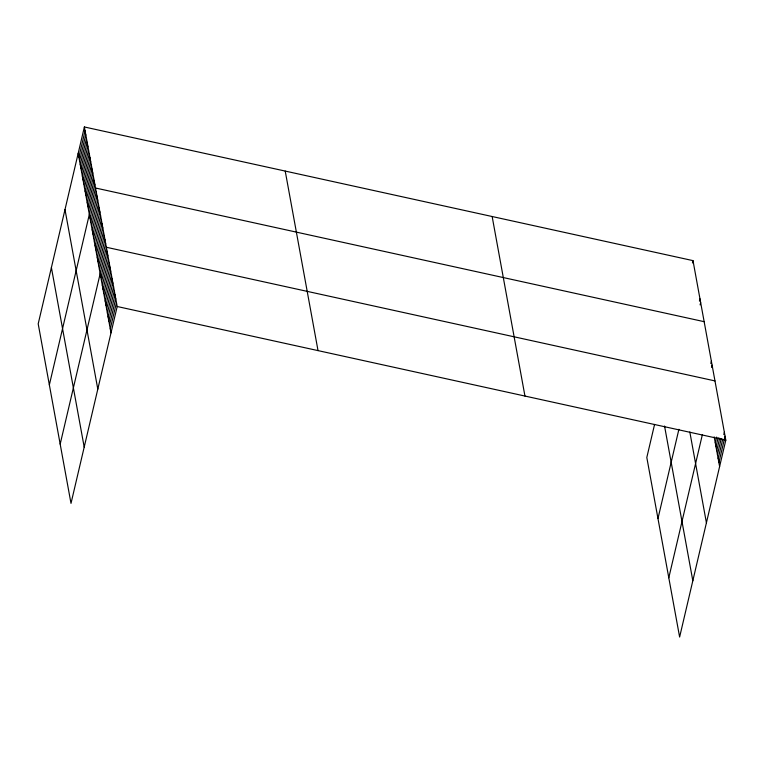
<?xml version="1.0" encoding="UTF-8"?>
<svg xmlns="http://www.w3.org/2000/svg" width="764" height="764" viewBox="0 0 764 764"><rect width="100%" height="100%" fill="white"/><g stroke="black" fill="none" stroke-linecap="round" stroke-linejoin="round"><path stroke-width="1.15" d="M84.374 126.967L38.2 323.841L71.004 503.371L117.188 306.507L84.374 126.967L692.996 260.629L725.8 440.159L679.626 637.033L646.812 457.493L654.576 424.402M78.883 157.164L85.071 130.787M79.58 160.975L85.769 134.598M80.277 164.795L86.466 138.418M80.974 168.605L87.163 142.228M81.672 172.425L87.86 146.048M82.369 176.236L88.557 149.859M83.066 180.056L89.254 153.679M83.763 183.866L89.951 157.489M84.46 187.686L90.649 161.309M85.157 191.497L91.346 165.119M85.855 195.307L92.043 168.94M86.552 199.127L92.74 172.75M87.249 202.938L93.437 176.57M87.946 206.757L94.134 180.38M88.643 210.568L94.831 184.2M49.354 384.884L95.529 188.011L704.15 321.673M90.066 218.342L96.254 191.965M90.792 222.286L96.971 195.909M91.508 226.239L97.696 199.862M92.234 230.184L98.413 203.807M92.95 234.137L99.139 207.76M93.676 238.082L99.864 211.714M94.392 242.035L100.581 215.658M95.118 245.989L101.306 219.612M95.844 249.933L102.023 223.556M96.56 253.887L102.748 227.51M97.286 257.831L103.474 231.454M98.002 261.785L104.19 235.407M98.728 265.738L104.916 239.361M99.444 269.682L105.633 243.305M60.184 444.123L106.358 247.259L714.97 380.911M100.896 277.58L107.075 251.203M101.612 281.534L107.8 255.157M102.338 285.478L108.526 259.111M103.054 289.432L109.242 263.055M103.78 293.386L109.968 267.008M104.506 297.33L110.684 270.953M105.222 301.283L111.41 274.906M105.948 305.228L112.127 278.85M106.664 309.181L112.852 282.804M107.39 313.135L113.578 286.758M108.106 317.079L114.294 290.702M108.832 321.033L115.02 294.656M109.558 324.977L115.736 298.6M110.274 328.931L116.462 302.554M692.451 262.921L692.996 260.629M699.423 301.073L699.967 298.781M700.12 304.884L700.664 302.592M657.976 518.536L678.9 429.311M710.826 363.463L711.36 361.162M711.551 367.408L712.086 365.116M668.796 577.785L702.317 434.869M715.285 442.843L716.632 437.103M716.002 446.787L718.16 437.61M716.727 450.741L719.688 438.125M717.444 454.685L721.216 438.632M718.17 458.639L722.744 439.138M723.823 434.554L724.358 432.262M718.895 462.583L725.074 436.215M117.188 306.507L725.8 440.159M714.197 436.912L719.612 466.537M689.816 431.956L706.413 522.796M664.546 426.035L692.824 580.764M492.15 216.518L524.954 396.058M285.22 171.079L318.025 350.609M78.186 153.344L111 332.884M64.997 209.613L97.802 389.143M51.398 267.572L84.202 447.112"/></g></svg>
